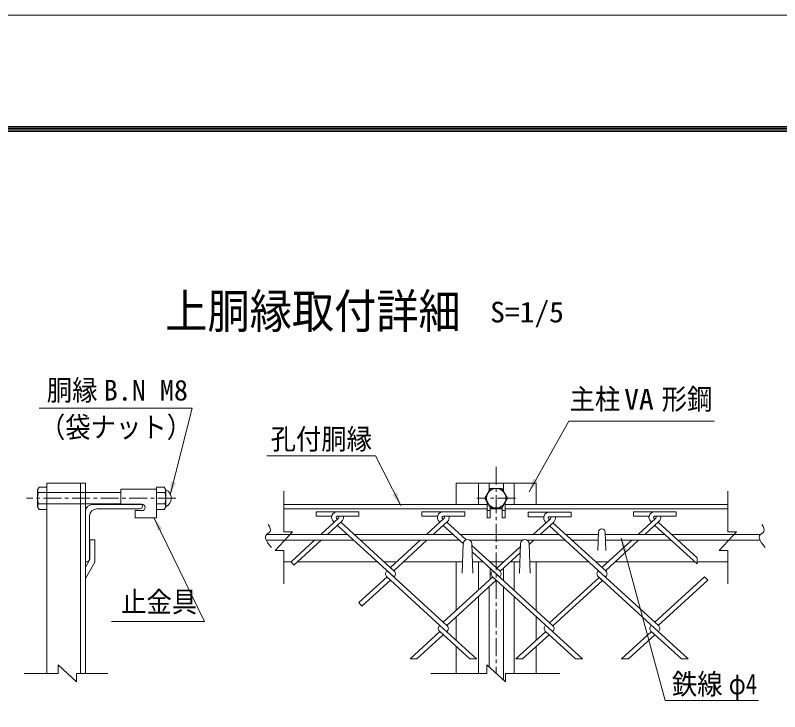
# Model space of a CAD drawing. Units: millimetres, scale not verified, with parts at other scales. Extents: x -4455 to 4455, y -3150 to 3150.
# Drawn here: x 1423 to 3028, y 1688 to 3150 of the extents above; entities that cross this region are included whole.
import ezdxf
from ezdxf.enums import TextEntityAlignment as Align

# ---------------------------------------------------------------- set-up
doc = ezdxf.new("R2010")
doc.units = ezdxf.units.MM
doc.header["$LTSCALE"] = 30
doc.linetypes.add('DASHED', pattern=[7.5, 6, -1.5])
doc.linetypes.add('USER1', pattern=[2, 1.25, -0.25, 0.25, -0.25])
doc.layers.add('0-1_7詳細', color=7, linetype='Continuous', lineweight=18)
doc.layers.add('0-E_D-TTL', color=7, linetype='Continuous', lineweight=9)
doc.styles.add('ＭＳ ゴシック', font='')
doc.styles.get('ＭＳ ゴシック').set_extended_font_data('MS Gothic')

msp = doc.modelspace()

# ---------------------------------------------------------------- linework, layer by layer
at = {"layer": '0-1_7詳細', "color": 1, "linetype": 'USER1'}
for p, q in [((2432.89, 2202.62), (2432.89, 1768.69)), ((1760.21, 2136.47), (1446.93, 2136.47)), ((2473.18, 2136.47), (2392.54, 2136.47))]:
    msp.add_line(p, q, dxfattribs=at)
at = {"layer": '0-1_7詳細', "lineweight": 9}
for p, q in [((1489.53, 2168.12), (1489.53, 1768.69)), ((1489.53, 2168.12), (1570.53, 2168.12)), ((1560.03, 2168.12), (1560.03, 1768.69)), ((1570.53, 2168.12), (1570.53, 1768.69)), ((2516.89, 2168.12), (2348.89, 2168.12)), ((2348.89, 2168.12), (2348.89, 2123.12)), ((2395.39, 2168.12), (2395.39, 2123.12)), ((2417.89, 2168.12), (2417.89, 2151.23)), ((2447.89, 2168.12), (2447.89, 2151.23)), ((2470.39, 2168.12), (2470.39, 2123.12)), ((2516.89, 2168.12), (2516.89, 2123.12)), ((1470.33, 2154.23), (1473.65, 2159.99)), ((1470.33, 2118.71), (1470.33, 2154.23)), ((1473.65, 2159.99), (1489.53, 2159.99)), ((1489.53, 2112.95), (1489.53, 2159.99)), ((1644.96, 2155.43), (1719.96, 2155.43)), ((1644.96, 2155.43), (1644.96, 2123.93)), ((1719.96, 2112.95), (1719.96, 2159.99)), ((1719.96, 2155.43), (1719.96, 2095.43)), ((1739.16, 2118.71), (1739.16, 2154.23)), ((1472.39, 2148.47), (1489.53, 2148.47)), ((1570.53, 2148.47), (1644.96, 2148.47)), ((1737.1, 2148.47), (1719.96, 2148.47)), ((1470.33, 2118.71), (1473.65, 2112.95)), ((1472.39, 2124.47), (1489.53, 2124.47)), ((1570.53, 2124.47), (1644.96, 2124.47)), ((1585.53, 2123.12), (1690.53, 2123.12)), ((1644.96, 2123.93), (1689.21, 2123.93)), ((1690.53, 2123.12), (1690.53, 2120.12)), ((1737.1, 2124.47), (1719.96, 2124.47)), ((1739.16, 2118.71), (1735.83, 2112.95)), ((1987.17, 2123.12), (2414.14, 2123.12)), ((2414.14, 2123.12), (2297.89, 2123.12)), ((2414.14, 2123.12), (2323.39, 2123.12)), ((2414.14, 2128.21), (2414.14, 2095.43)), ((2416.6, 2123.93), (2414.14, 2123.93)), ((2449.17, 2123.93), (2451.64, 2123.93)), ((2451.64, 2128.21), (2451.64, 2095.43)), ((2451.64, 2123.12), (2918.97, 2123.12)), ((2542.39, 2123.12), (2451.64, 2123.12)), ((2567.89, 2123.12), (2451.64, 2123.12)), ((1473.65, 2112.95), (1489.53, 2112.95)), ((1570.53, 2003.12), (1570.53, 2108.12)), ((1594.53, 2114.12), (1684.53, 2114.12)), ((1674.96, 2110.43), (1689.21, 2110.43)), ((1674.96, 2110.43), (1674.96, 2095.43)), ((1735.83, 2112.95), (1719.96, 2112.95)), ((1987.17, 2114.12), (2414.14, 2114.12)), ((2420.14, 2110.43), (2414.14, 2110.43)), ((2420.14, 2114.12), (2445.64, 2114.12)), ((2445.64, 2117.82), (2445.64, 2095.43)), ((2445.64, 2110.43), (2451.64, 2110.43)), ((2451.64, 2114.12), (2918.97, 2114.12)), ((1579.53, 2009.12), (1579.53, 2099.12)), ((1674.96, 2095.43), (1719.96, 2095.43)), ((2445.64, 2095.43), (2451.64, 2095.43)), ((1950.82, 2060.12), (2120.98, 2060.12)), ((2135.19, 2060.12), (2343.01, 2060.12)), ((2357.22, 2060.12), (2565.04, 2060.12)), ((2579.25, 2060.12), (2647.23, 2060.12)), ((2646.02, 2026.82), (2647.41, 2065.01)), ((2663.21, 2026.82), (2661.81, 2065.01)), ((2661.99, 2060.12), (2787.07, 2060.12)), ((2801.28, 2060.12), (2987.17, 2060.12)), ((1590.6, 2048.78), (1590.6, 2001.96)), ((1950.29, 2048.12), (2134.08, 2048.12)), ((2148.29, 2048.12), (2356.11, 2048.12)), ((2361.64, 1978.97), (2363.89, 2040.47)), ((2377.63, 2048.12), (2488.14, 2048.12)), ((2384.14, 1978.97), (2381.89, 2040.47)), ((2481.64, 1978.97), (2483.89, 2040.47)), ((2497.63, 2048.12), (2578.14, 2048.12)), ((2504.14, 1978.97), (2501.89, 2040.47)), ((2592.35, 2048.12), (2646.8, 2048.12)), ((2662.43, 2048.12), (2800.16, 2048.12)), ((2814.37, 2048.12), (2986.64, 2048.12)), ((1570.53, 1991.55), (1580.1, 2007.78)), ((1570.53, 2003.12), (1573.53, 2003.12)), ((1570.53, 1967.94), (1590.6, 2001.96)), ((1987.17, 2003.12), (2002.29, 2003.12)), ((2016.5, 2003.12), (2183.19, 2003.12)), ((2197.4, 2003.12), (2224.32, 2003.12)), ((2238.53, 2003.12), (2362.52, 2003.12)), ((2348.89, 2003.12), (2348.89, 1900.79)), ((2383.25, 2003.12), (2405.22, 2003.12)), ((2395.39, 2003.12), (2395.39, 1943.4)), ((2419.43, 2003.12), (2448.49, 2003.12)), ((2462.7, 2003.12), (2482.52, 2003.12)), ((2470.39, 2003.12), (2470.39, 1943.4)), ((2503.25, 2003.12), (2627.24, 2003.12)), ((2516.89, 2003.12), (2516.89, 1900.79)), ((2641.45, 2003.12), (2668.37, 2003.12)), ((2682.58, 2003.12), (2849.27, 2003.12)), ((2854.38, 2003.12), (2918.97, 2003.12)), ((2420.03, 1989.55), (2420.03, 1965.98)), ((2447.89, 1989.55), (2447.89, 1964.02)), ((2417.89, 1951), (2417.89, 1782.62)), ((2447.89, 1951), (2447.89, 1754.76)), ((2395.39, 1930.38), (2395.39, 1768.69)), ((2470.39, 1930.38), (2470.39, 1768.69)), ((2348.89, 1887.77), (2348.89, 1838.27)), ((2516.89, 1887.77), (2516.89, 1838.27)), ((2348.89, 1825.25), (2348.89, 1768.69)), ((2516.89, 1825.25), (2516.89, 1768.69))]:
    msp.add_line(p, q, dxfattribs=at)
at = {"layer": '0-1_7詳細', "color": 4}
for p, q in [((1987.17, 2065.56), (1987.17, 2151.14)), ((2918.97, 2065.56), (2918.97, 2151.14)), ((2005.17, 2065.56), (1969.17, 2026.78)), ((1987.17, 2065.56), (2005.17, 2065.56)), ((2936.97, 2065.56), (2900.97, 2026.78)), ((2918.97, 2065.56), (2936.97, 2065.56)), ((1987.17, 2026.78), (1969.17, 2026.78)), ((1987.17, 2026.78), (1987.17, 1956.59)), ((2918.97, 2026.78), (2900.97, 2026.78)), ((2918.97, 2026.78), (2918.97, 1956.59)), ((1552.29, 1750.69), (1513.52, 1786.69)), ((1513.52, 1768.69), (1513.52, 1786.69)), ((2452.27, 1750.69), (2413.5, 1786.69)), ((2413.5, 1768.69), (2413.5, 1786.69)), ((1513.52, 1768.69), (1441.95, 1768.69)), ((1552.29, 1768.69), (1617.56, 1768.69)), ((1552.29, 1768.69), (1552.29, 1750.69)), ((2413.5, 1768.69), (2295.7, 1768.69)), ((2452.27, 1768.69), (2566.21, 1768.69)), ((2452.27, 1768.69), (2452.27, 1750.69))]:
    msp.add_line(p, q, dxfattribs=at)
at = {"layer": '0-1_7詳細', "color": 3, "linetype": 'DASHED'}
for p, q in [((1489.53, 2148.47), (1570.53, 2148.47)), ((1489.53, 2124.47), (1570.53, 2124.47))]:
    msp.add_line(p, q, dxfattribs=at)
at = {"layer": '0-1_7詳細', "color": 3}
for p, q in [((2100.28, 2108.17), (2054.84, 2108.17)), ((2054.84, 2108.17), (2054.84, 2098.57)), ((2099.41, 2108.17), (2144.84, 2108.17)), ((2144.84, 2108.17), (2144.84, 2098.57)), ((2322.31, 2108.17), (2276.87, 2108.17)), ((2276.87, 2108.17), (2276.87, 2098.57)), ((2321.44, 2108.17), (2366.87, 2108.17)), ((2366.87, 2108.17), (2366.87, 2098.57)), ((2545.41, 2107.19), (2499.97, 2107.19)), ((2499.97, 2107.19), (2499.97, 2097.59)), ((2544.53, 2107.19), (2589.97, 2107.19)), ((2589.97, 2107.19), (2589.97, 2097.59)), ((2720.93, 2108.17), (2720.93, 2098.57)), ((2766.36, 2108.17), (2720.93, 2108.17)), ((2765.49, 2108.17), (2810.93, 2108.17)), ((2810.93, 2108.17), (2810.93, 2098.57)), ((2087.65, 2098.57), (2054.84, 2098.57)), ((2101.9, 2094.4), (2064.49, 2060.12)), ((2108.39, 2087.32), (2078.7, 2060.12)), ((2092.74, 2086), (2091.3, 2087.32)), ((2099.84, 2092.51), (2097.79, 2094.4)), ((2099.41, 2098.57), (2144.84, 2098.57)), ((2100.28, 2098.57), (2099.41, 2098.57)), ((2099.84, 2092.51), (2101.9, 2094.4)), ((2309.68, 2098.57), (2276.87, 2098.57)), ((2323.93, 2094.4), (2286.52, 2060.12)), ((2330.41, 2087.32), (2300.73, 2060.12)), ((2314.77, 2086), (2313.33, 2087.32)), ((2321.87, 2092.51), (2319.81, 2094.4)), ((2322.31, 2098.57), (2321.44, 2098.57)), ((2321.44, 2098.57), (2366.87, 2098.57)), ((2369.54, 2048.83), (2328.98, 2086)), ((2532.78, 2097.59), (2499.97, 2097.59)), ((2547.03, 2093.42), (2510.69, 2060.12)), ((2553.51, 2086.34), (2524.9, 2060.12)), ((2537.87, 2085.02), (2536.43, 2086.34)), ((2544.97, 2091.53), (2542.91, 2093.42)), ((2544.53, 2097.59), (2589.97, 2097.59)), ((2545.41, 2097.59), (2544.53, 2097.59)), ((2753.73, 2098.57), (2720.93, 2098.57)), ((2767.98, 2094.4), (2730.58, 2060.12)), ((2774.47, 2087.32), (2744.79, 2060.12)), ((2758.82, 2086), (2757.38, 2087.32)), ((2765.93, 2092.51), (2763.87, 2094.4)), ((2765.49, 2098.57), (2810.93, 2098.57)), ((2766.36, 2098.57), (2765.49, 2098.57)), ((2854.38, 2011.46), (2773.03, 2086)), ((2363.9, 2040.98), (2321.87, 2079.49)), ((2663.09, 1970.27), (2544.97, 2078.51)), ((2664.16, 1982.31), (2552.08, 2085.02)), ((2854.38, 1998.44), (2765.93, 2079.49)), ((2051.4, 2048.12), (2002.29, 2003.12)), ((2065.61, 2048.12), (2008.39, 1995.69)), ((2273.42, 2048.12), (2210.86, 1990.79)), ((2287.63, 2048.12), (2217.96, 1984.28)), ((2511.8, 2048.12), (2501.94, 2039.08)), ((2717.48, 2048.12), (2654.91, 1990.79)), ((2731.69, 2048.12), (2662.02, 1984.28)), ((2441.06, 1983.3), (2382, 2037.42)), ((2483.7, 2035.39), (2433.96, 1989.81)), ((2483.21, 2021.91), (2441.06, 1983.3)), ((2854.38, 2011.46), (2854.38, 1998.44)), ((2008.39, 1995.69), (2002.29, 2003.12)), ((2219.03, 1983.3), (2210.86, 1990.79)), ((2203.75, 1984.28), (2202.68, 1983.3)), ((2203.75, 1984.28), (2202.68, 1983.3)), ((2330.05, 1868.55), (2203.75, 1984.28)), ((2425.78, 1984.28), (2424.71, 1983.3)), ((2425.78, 1984.28), (2424.71, 1983.3)), ((2552.07, 1868.55), (2425.78, 1984.28)), ((2647.81, 1984.28), (2646.74, 1983.3)), ((2647.81, 1984.28), (2646.74, 1983.3)), ((2774.1, 1868.55), (2647.81, 1984.28)), ((2203.75, 1971.26), (2144.81, 1917.24)), ((2210.86, 1964.75), (2150.91, 1909.82)), ((2314.77, 1869.53), (2202.68, 1972.24)), ((2425.78, 1971.26), (2321.87, 1876.04)), ((2432.89, 1964.75), (2328.98, 1869.53)), ((2551, 1856.51), (2424.71, 1972.24)), ((2648.88, 1970.27), (2544.97, 1875.06)), ((2655.98, 1963.76), (2552.08, 1868.55)), ((2773.03, 1856.51), (2646.74, 1972.24)), ((2654.91, 1964.75), (2646.74, 1972.24)), ((2663.09, 1972.24), (2662.02, 1971.26)), ((2663.09, 1972.24), (2662.02, 1971.26)), ((2869.84, 1971.26), (2765.93, 1876.04)), ((2876.94, 1964.75), (2773.03, 1869.53)), ((2869.84, 1971.26), (2876.94, 1964.75)), ((2150.91, 1909.82), (2144.81, 1917.24)), ((2314.77, 1869.53), (2313.7, 1868.55)), ((2314.77, 1869.53), (2313.7, 1868.55)), ((2391.77, 1798.97), (2314.77, 1869.53)), ((2330.05, 1868.55), (2321.87, 1876.04)), ((2536.79, 1869.53), (2535.72, 1868.55)), ((2536.79, 1869.53), (2535.72, 1868.55)), ((2758.82, 1869.53), (2757.75, 1868.55)), ((2758.82, 1869.53), (2757.75, 1868.55)), ((2314.77, 1856.51), (2251.97, 1798.97)), ((2321.87, 1850), (2266.18, 1798.97)), ((2377.56, 1798.97), (2313.7, 1857.49)), ((2330.05, 1857.49), (2328.98, 1856.51)), ((2536.79, 1856.51), (2474, 1798.97)), ((2543.9, 1850), (2488.21, 1798.97)), ((2599.59, 1798.97), (2535.72, 1857.49)), ((2543.9, 1850), (2535.72, 1857.49)), ((2552.07, 1857.49), (2551, 1856.51)), ((2552.07, 1857.49), (2551, 1856.51)), ((2613.8, 1798.97), (2551, 1856.51)), ((2758.82, 1856.51), (2696.02, 1798.97)), ((2765.93, 1850), (2710.23, 1798.97)), ((2821.62, 1798.97), (2757.75, 1857.49)), ((2765.93, 1850), (2757.75, 1857.49)), ((2774.1, 1857.49), (2773.03, 1856.51)), ((2774.1, 1857.49), (2773.03, 1856.51)), ((2835.83, 1798.97), (2773.03, 1856.51)), ((2266.18, 1798.97), (2251.97, 1798.97)), ((2391.77, 1798.97), (2377.56, 1798.97)), ((2488.21, 1798.97), (2474, 1798.97)), ((2613.8, 1798.97), (2599.59, 1798.97)), ((2710.23, 1798.97), (2696.02, 1798.97)), ((2835.83, 1798.97), (2821.62, 1798.97))]:
    msp.add_line(p, q, dxfattribs=at)
at = {"layer": '0-1_7詳細', "lineweight": 9}
for points in [[(1473.27, 2325.75), (1794.93, 2325.75), (1748.66, 2143.35)], [(2890.41, 2298.39), (2585.05, 2298.39), (2501.93, 2150.02)], [(1739.16, 2154.23), (1735.83, 2159.99), (1719.96, 2159.99)], [(2420.14, 2117.82), (2420.14, 2095.43), (2414.14, 2095.43)], [(1625.32, 1877.97), (1820.87, 1877.97), (1715.02, 2094.91)], [(1590.6, 2048.78), (1580.1, 2048.78), (1580.1, 2007.78)], [(2983.2, 1711.94), (2787.64, 1711.94), (2695.33, 2052.76)]]:
    msp.add_lwpolyline(points, dxfattribs=at)
at = {"layer": '0-1_7詳細', "color": 1}
msp.add_lwpolyline([(1951.24, 2225.49), (2179.82, 2225.49), (2232.51, 2121.08)], dxfattribs=at)
at = {"layer": '0-1_7詳細', "color": 3}
msp.add_lwpolyline([(2409.37, 2136.47), (2421.13, 2156.84), (2444.65, 2156.84), (2456.41, 2136.47), (2444.65, 2116.1), (2421.13, 2116.1)], close=True, dxfattribs=at)
for points in [[(2219.03, 1983.3), (2106.95, 2086), (2108.39, 2087.32)], [(2219.03, 1972.24), (2217.96, 1971.26), (2099.84, 2079.49)], [(2441.06, 1972.24), (2439.99, 1971.26), (2382.49, 2023.95)]]:
    msp.add_lwpolyline(points, dxfattribs=at)
at = {"layer": '0-1_7詳細', "color": 4}
for points in [[(1954.02, 2081.39), (1954.33, 2081), (1956.99, 2076.8), (1958.56, 2073.05), (1959.03, 2069.73), (1958.4, 2066.86), (1956.68, 2064.42), (1953.87, 2062.43), (1951.04, 2060.43), (1949.28, 2057.95), (1948.6, 2054.99), (1949, 2051.56), (1950.46, 2047.65), (1953, 2043.27), (1956.62, 2038.41), (1961.3, 2033.08)], [(2990.37, 2081.39), (2990.68, 2081), (2993.34, 2076.8), (2994.91, 2073.05), (2995.38, 2069.73), (2994.75, 2066.86), (2993.03, 2064.42), (2990.22, 2062.43), (2987.39, 2060.43), (2985.63, 2057.95), (2984.95, 2054.99), (2985.35, 2051.56), (2986.81, 2047.65), (2989.35, 2043.27), (2992.97, 2038.41), (2997.65, 2033.08)]]:
    msp.add_lwpolyline(points, dxfattribs=at)
at = {"layer": '0-1_7詳細', "color": 3}
msp.add_circle((2432.89, 2136.47), 20.4, dxfattribs=at)
at = {"layer": '0-1_7詳細', "lineweight": 9}
for centre, radius, start, end in [((1479.41, 2154.23), 9.09, 180, 219.3382), ((1730.07, 2154.23), 9.09, 320.6618, 0), ((1732.01, 2136.47), 19.14, 291.90813, 68.09187), ((1506.33, 2136.47), 36, 160.52878, 199.47122), ((1703.16, 2136.47), 36, 340.52878, 19.47122), ((1479.41, 2118.71), 9.09, 140.6618, 180), ((1585.53, 2108.12), 15, 90, 180), ((1684.53, 2120.12), 6, 270, 0), ((1689.21, 2117.18), 6.75, 270, 90), ((1730.07, 2118.71), 9.09, 0, 39.3382), ((1594.53, 2099.12), 15, 90, 180), ((2654.61, 2065.01), 7.2, 0, 180), ((2372.89, 2040.47), 9, 0, 180), ((2492.89, 2040.47), 9, 0, 180), ((1573.53, 2009.12), 6, 270, 0)]:
    msp.add_arc(centre, radius, start, end, dxfattribs=at)
at = {"layer": '0-1_7詳細', "color": 3}
for centre, radius, start, end in [((2099.41, 2096.17), 12, 90, 227.5), ((2321.44, 2096.17), 12, 90, 227.5), ((2544.53, 2095.19), 12, 90, 227.5), ((2765.49, 2096.17), 12, 90, 227.5), ((2099.41, 2096.17), 2.4, 90, 227.5), ((2100.28, 2096.17), 2.4, 312.5, 90), ((2100.28, 2096.17), 12, 312.5, 11.53696), ((2321.44, 2096.17), 2.4, 90, 227.5), ((2322.31, 2096.17), 2.4, 312.5, 90), ((2322.31, 2096.17), 12, 312.5, 11.53696), ((2544.53, 2095.19), 2.4, 90, 227.5), ((2545.41, 2095.19), 2.4, 312.5, 90), ((2545.41, 2095.19), 12, 312.5, 11.53696), ((2765.49, 2096.17), 2.4, 90, 227.5), ((2766.36, 2096.17), 2.4, 312.5, 90), ((2766.36, 2096.17), 12, 312.5, 11.53696), ((2207.75, 1977.77), 7.5, 132.5, 227.5), ((2213.97, 1977.77), 7.5, 312.5, 47.5), ((2429.78, 1977.77), 7.5, 132.5, 227.5), ((2435.99, 1977.77), 7.5, 312.5, 47.5), ((2651.81, 1977.77), 7.5, 132.5, 227.5), ((2658.02, 1977.77), 7.5, 312.5, 47.5), ((2318.76, 1863.02), 7.5, 132.5, 227.5), ((2324.98, 1863.02), 7.5, 312.5, 47.5), ((2540.79, 1863.02), 7.5, 132.5, 227.5), ((2547.01, 1863.02), 7.5, 312.5, 47.5), ((2762.82, 1863.02), 7.5, 132.5, 227.5), ((2769.04, 1863.02), 7.5, 312.5, 47.5)]:
    msp.add_arc(centre, radius, start, end, dxfattribs=at)
at = {"layer": '0-1_7詳細'}
for points in [[(1748.17, 2141.41), (1750.49, 2171.77), (1760.59, 2169.21)], [(2500.95, 2148.27), (2511.07, 2176.99), (2520.16, 2171.9)], [(1714.14, 2096.71), (1731.98, 2072.03), (1722.61, 2067.46)], [(2694.81, 2054.69), (2707.68, 2027.1), (2697.62, 2024.37)]]:
    msp.add_solid(points, dxfattribs=at)
at = {"layer": '0-1_7詳細', "color": 1}
msp.add_solid([(2233.41, 2119.3), (2215.24, 2143.73), (2224.54, 2148.43)], dxfattribs=at)
at = {"layer": '0-E_D-TTL', "color": 2, "lineweight": 18}
msp.add_lwpolyline([(-4454.85, 3150.21), (4454.85, 3150.21), (4454.85, -3150.21), (-4454.85, -3150.21)], close=True, dxfattribs=at)
at = {"layer": '0-E_D-TTL'}
for points in [[(-4168.47, 2916.87), (4168.47, 2916.87), (4168.47, -2916.87), (-4168.47, -2916.87)], [(-4165.81, 2914.21), (4165.81, 2914.21), (4165.81, -2914.21), (-4165.81, -2914.21)], [(-4163.16, 2911.56), (4163.16, 2911.56), (4163.16, -2911.56), (-4163.16, -2911.56)], [(-4160.51, 2908.91), (4160.51, 2908.91), (4160.51, -2908.91), (-4160.51, -2908.91)], [(-4157.86, 2906.26), (4157.86, 2906.26), (4157.86, -2906.26), (-4157.86, -2906.26)]]:
    msp.add_lwpolyline(points, close=True, dxfattribs=at)

# ---------------------------------------------------------------- texts
at = {"layer": '0-1_7詳細', "style": 'ＭＳ ゴシック', "width": 0.9}
msp.add_text('上胴縁取付詳細', height=72.14, dxfattribs=at).set_placement((1738.31, 2471.51), align=Align.BOTTOM_LEFT)
at = {"layer": '0-1_7詳細', "color": 3, "style": 'ＭＳ ゴシック'}
for s, width, p in [('S=1/5', 1.05, (2420.23, 2492.47)), ('胴縁', 0.9, (1489.58, 2328.54)), ('主柱', 0.9, (2586.97, 2309.78)), ('VA', 1.05, (2701.57, 2309.62)), ('形鋼', 0.9, (2780.2, 2309.78)), ('（袋ナット）', 0.9, (1475.26, 2251.01)), ('孔付胴縁', 0.9, (1959.41, 2226.04)), ('止金具', 0.9, (1645.63, 1884.05)), ('鉄線', 0.9, (2801.61, 1711.75)), ('φ4', 0.8, (2920.99, 1711.75))]:
    msp.add_text(s, height=43.33, dxfattribs=dict(at, width=width)).set_placement(p, align=Align.BOTTOM_LEFT)
msp.add_text('B.N M8', height=43.33, dxfattribs=at).set_placement((1609.08, 2328.54), align=Align.BOTTOM_LEFT)

doc.saveas('drawing.dxf')
